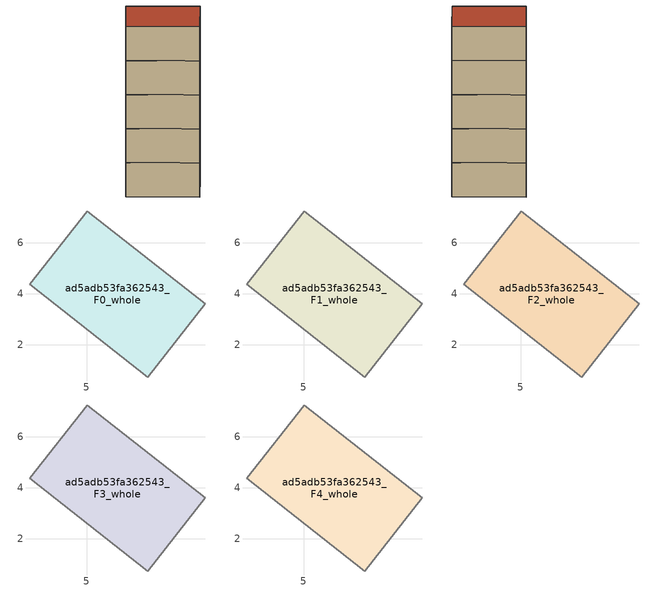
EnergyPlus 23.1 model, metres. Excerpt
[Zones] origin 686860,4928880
ad5adb53fa362543_F0_whole
 floor ground (EU_floor_Construction): 7.4,0.74 9.65,3.6 5.03,7.24 2.77,4.37 z0
 wall adiabatic (EU_wall_Construction): 9.65,3.6 7.4,0.74 2.77,4.37 5.03,7.24 9.65,3.6 z0:3
ad5adb53fa362543_F1_whole
 floor to ad5adb53fa362543_F0_whole (EU_floor_Construction): 7.4,0.74 9.65,3.6 5.02,7.24 2.77,4.37 z3
 wall adiabatic (EU_wall_Construction): 9.65,3.6 7.4,0.74 2.77,4.37 5.03,7.24 9.65,3.6 z3:6
ad5adb53fa362543_F2_whole
 floor to ad5adb53fa362543_F1_whole (EU_floor_Construction): 7.4,0.74 9.65,3.6 5.02,7.24 2.77,4.37 z6
 wall adiabatic (EU_wall_Construction): 9.65,3.6 7.4,0.74 2.77,4.37 5.03,7.24 9.65,3.6 z6:9
ad5adb53fa362543_F3_whole
 floor to ad5adb53fa362543_F2_whole (EU_floor_Construction): 7.4,0.74 9.65,3.6 5.02,7.24 2.77,4.37 z9
 wall adiabatic (EU_wall_Construction): 9.65,3.6 7.4,0.74 2.77,4.37 5.03,7.24 9.65,3.6 z9:12
ad5adb53fa362543_F4_whole
 floor to ad5adb53fa362543_F3_whole (EU_floor_Construction): 7.4,0.74 9.65,3.6 5.02,7.24 2.77,4.37 z12
 wall adiabatic (EU_wall_Construction): 9.65,3.6 7.4,0.74 2.77,4.37 5.03,7.24 9.65,3.6 z12:15
 roof outside (EU_roof_Construction): 9.65,3.6 7.4,0.74 2.77,4.37 5.03,7.24 z15
[Building]
EU S2 Campaign: North Axis=0; Terrain=City; Solar Distribution=FullExterior
[Site:Location]
Bologna: Latitude=44.5; Longitude=11.25; Time Zone=1; Elevation=37
[SizingPeriod:WeatherFileDays]
AnnualSizingPeriod: Begin Month=1; Begin Day of Month=1; End Month=12; End Day of Month=31; Day of Week for Start Day=Monday; Use Weather File Daylight Saving Period=No; Use Weather File Rain and Snow Indicators=No
[MATERIAL]
EU_InternalMass_Material: Roughness=MediumRough; Thickness=0.1; Conductivity=1; Density=1800; Specific Heat=900; Thermal Absorptance=0.9; Solar Absorptance=0.7; Visible Absorptance=0.7
[MATERIAL:NOMASS] Roughness=MediumRough; Thermal Absorptance=0.9; Solar Absorptance=0.7; Visible Absorptance=0.7
Name | Thermal Resistance
EU_wall_NoMass | 0.905828
EU_roof_NoMass | 0.37593
EU_floor_NoMass | 0.67114
[CONSTRUCTION]
EU_wall_Construction: EU_wall_NoMass
EU_roof_Construction: EU_roof_NoMass
EU_floor_Construction: EU_floor_NoMass
EU_InternalMass_Construction: EU_InternalMass_Material
[ZONE] Type=1; Multiplier=1; Ceiling Height=autocalculate; Floor Area=autocalculate; Part of Total Floor Area=Yes
Name | Volume
ad5adb53fa362543_F0_whole | 64.3945
ad5adb53fa362543_F1_whole; ad5adb53fa362543_F2_whole; ad5adb53fa362543_F3_whole; ad5adb53fa362543_F4_whole | 64.3938
[INTERNALMASS] Construction=EU_InternalMass_Construction; Surface Area=21.4647
Name | Zone or ZoneList
ad5adb53fa362543_F0_whole_EU_InternalMass | ad5adb53fa362543_F0_whole
ad5adb53fa362543_F1_whole_EU_InternalMass | ad5adb53fa362543_F1_whole
ad5adb53fa362543_F2_whole_EU_InternalMass | ad5adb53fa362543_F2_whole
ad5adb53fa362543_F3_whole_EU_InternalMass | ad5adb53fa362543_F3_whole
ad5adb53fa362543_F4_whole_EU_InternalMass | ad5adb53fa362543_F4_whole
[OTHEREQUIPMENT] Fuel Type=Electricity; Design Level Calculation Method=Watts/Area; Power per Zone Floor Area=1; Fraction Latent=0; Fraction Radiant=0; Fraction Lost=0; Carbon Dioxide Generation Rate=0; EndUse Subcategory=EU_Step8_InternalGains
Name | Zone or ZoneList or Space or SpaceList | Schedule
EU_Step8_InternalGain_ad5adb53fa362543_F0_whole_f000 | ad5adb53fa362543_F0_whole | EU_Step8_GainSchedule_ad5adb53fa362543_F0_whole_f000
EU_Step8_InternalGain_ad5adb53fa362543_F1_whole_f000 | ad5adb53fa362543_F1_whole | EU_Step8_GainSchedule_ad5adb53fa362543_F1_whole_f000
EU_Step8_InternalGain_ad5adb53fa362543_F2_whole_f000 | ad5adb53fa362543_F2_whole | EU_Step8_GainSchedule_ad5adb53fa362543_F2_whole_f000
EU_Step8_InternalGain_ad5adb53fa362543_F3_whole_f000 | ad5adb53fa362543_F3_whole | EU_Step8_GainSchedule_ad5adb53fa362543_F3_whole_f000
EU_Step8_InternalGain_ad5adb53fa362543_F4_whole_f000 | ad5adb53fa362543_F4_whole | EU_Step8_GainSchedule_ad5adb53fa362543_F4_whole_f000
[ZONEVENTILATION:DESIGNFLOWRATE] Schedule=EU_AlwaysOn; Design Flow Rate Calculation Method=AirChanges/Hour; Air Changes per Hour=0.73129; Ventilation Type=Natural; Fan Pressure Rise=0; Fan Total Efficiency=1; Constant Term Coefficient=1; Temperature Term Coefficient=0; Velocity Term Coefficient=0; Velocity Squared Term Coefficient=0; Minimum Indoor Temperature=-100; Maximum Indoor Temperature=100; Delta Temperature=-100; Minimum Outdoor Temperature=-100; Maximum Outdoor Temperature=100; Maximum Wind Speed=40
Name | Zone or ZoneList or Space or SpaceList
EU_ConstantAir_ad5adb53fa362543_F0_whole | ad5adb53fa362543_F0_whole
EU_ConstantAir_ad5adb53fa362543_F1_whole | ad5adb53fa362543_F1_whole
EU_ConstantAir_ad5adb53fa362543_F2_whole | ad5adb53fa362543_F2_whole
EU_ConstantAir_ad5adb53fa362543_F3_whole | ad5adb53fa362543_F3_whole
EU_ConstantAir_ad5adb53fa362543_F4_whole | ad5adb53fa362543_F4_whole
[HVACTEMPLATE:THERMOSTAT] Constant Heating Setpoint=20; Constant Cooling Setpoint=50
EU_HeatOnly_ad5adb53fa362543_F0_whole; EU_HeatOnly_ad5adb53fa362543_F1_whole; EU_HeatOnly_ad5adb53fa362543_F2_whole; EU_HeatOnly_ad5adb53fa362543_F3_whole; EU_HeatOnly_ad5adb53fa362543_F4_whole
[HVACTEMPLATE:ZONE:IDEALLOADSAIRSYSTEM] System Availability Schedule=EU_AlwaysOn; Maximum Heating Supply Air Temperature=50; Minimum Cooling Supply Air Temperature=13; Maximum Heating Supply Air Humidity Ratio=0.0156; Minimum Cooling Supply Air Humidity Ratio=0.0077; Heating Limit=NoLimit; Cooling Limit=NoLimit; Heating Availability Schedule=EU_AlwaysOn; Cooling Availability Schedule=EU_CoolingOff; Dehumidification Control Type=ConstantSensibleHeatRatio; Cooling Sensible Heat Ratio=0.7; Dehumidification Setpoint=60; Humidification Control Type=None; Humidification Setpoint=30; Outdoor Air Method=None; Outdoor Air Flow Rate per Person=0.00944; Outdoor Air Flow Rate per Zone Floor Area=0; Outdoor Air Flow Rate per Zone=0; Demand Controlled Ventilation Type=None; Outdoor Air Economizer Type=NoEconomizer; Heat Recovery Type=None; Sensible Heat Recovery Effectiveness=0.7; Latent Heat Recovery Effectiveness=0.65
Name | Template Thermostat
ad5adb53fa362543_F0_whole | EU_HeatOnly_ad5adb53fa362543_F0_whole
ad5adb53fa362543_F1_whole | EU_HeatOnly_ad5adb53fa362543_F1_whole
ad5adb53fa362543_F2_whole | EU_HeatOnly_ad5adb53fa362543_F2_whole
ad5adb53fa362543_F3_whole | EU_HeatOnly_ad5adb53fa362543_F3_whole
ad5adb53fa362543_F4_whole | EU_HeatOnly_ad5adb53fa362543_F4_whole
[SIZING:ZONE] Zone Cooling Design Supply Air Temperature Input Method=SupplyAirTemperature; Zone Cooling Design Supply Air Temperature=13; Zone Heating Design Supply Air Temperature Input Method=SupplyAirTemperature; Zone Heating Design Supply Air Temperature=50; Zone Cooling Design Supply Air Humidity Ratio=0.008; Zone Heating Design Supply Air Humidity Ratio=0.008; Cooling Design Air Flow Method=DesignDay; Cooling Design Air Flow Rate=0; Cooling Minimum Air Flow per Zone Floor Area=0.000762; Cooling Minimum Air Flow=0; Cooling Minimum Air Flow Fraction=0.2; Heating Design Air Flow Method=DesignDay; Heating Design Air Flow Rate=0; Heating Maximum Air Flow per Zone Floor Area=0.002032; Heating Maximum Air Flow=0.141576; Heating Maximum Air Flow Fraction=0.3; Account for Dedicated Outdoor Air System=No; Dedicated Outdoor Air System Control Strategy=NeutralSupplyAir; Dedicated Outdoor Air Low Setpoint Temperature for Design=autosize; Dedicated Outdoor Air High Setpoint Temperature for Design=autosize; Zone Load Sizing Method=Sensible Load Only No Latent Load; Zone Latent Cooling Design Supply Air Humidity Ratio Input Method=HumidityRatioDifference; Zone Cooling Design Supply Air Humidity Ratio Difference=0.005; Zone Latent Heating Design Supply Air Humidity Ratio Input Method=HumidityRatioDifference; Zone Humidification Design Supply Air Humidity Ratio Difference=0.005
ad5adb53fa362543_F0_whole; ad5adb53fa362543_F1_whole; ad5adb53fa362543_F2_whole; ad5adb53fa362543_F3_whole; ad5adb53fa362543_F4_whole
[SCHEDULE:CONSTANT]
Name | Hourly Value
EU_AlwaysOn | 1
EU_CoolingOff | 0
[SCHEDULE:FILE] Column Number=1; Rows to Skip at Top=0; Number of Hours of Data=8760; Column Separator=Comma; Interpolate to Timestep=No; Minutes per Item=60; Adjust Schedule for Daylight Savings=Yes
Name | File
EU_Step8_GainSchedule_ad5adb53fa362543_F0_whole_f000 | ../../schedules/ad5adb53fa362543/ad5adb53fa362543_F0_whole_f000_gain.csv
EU_Step8_GainSchedule_ad5adb53fa362543_F1_whole_f000 | ../../schedules/ad5adb53fa362543/ad5adb53fa362543_F1_whole_f000_gain.csv
EU_Step8_GainSchedule_ad5adb53fa362543_F2_whole_f000 | ../../schedules/ad5adb53fa362543/ad5adb53fa362543_F2_whole_f000_gain.csv
EU_Step8_GainSchedule_ad5adb53fa362543_F3_whole_f000 | ../../schedules/ad5adb53fa362543/ad5adb53fa362543_F3_whole_f000_gain.csv
EU_Step8_GainSchedule_ad5adb53fa362543_F4_whole_f000 | ../../schedules/ad5adb53fa362543/ad5adb53fa362543_F4_whole_f000_gain.csv
